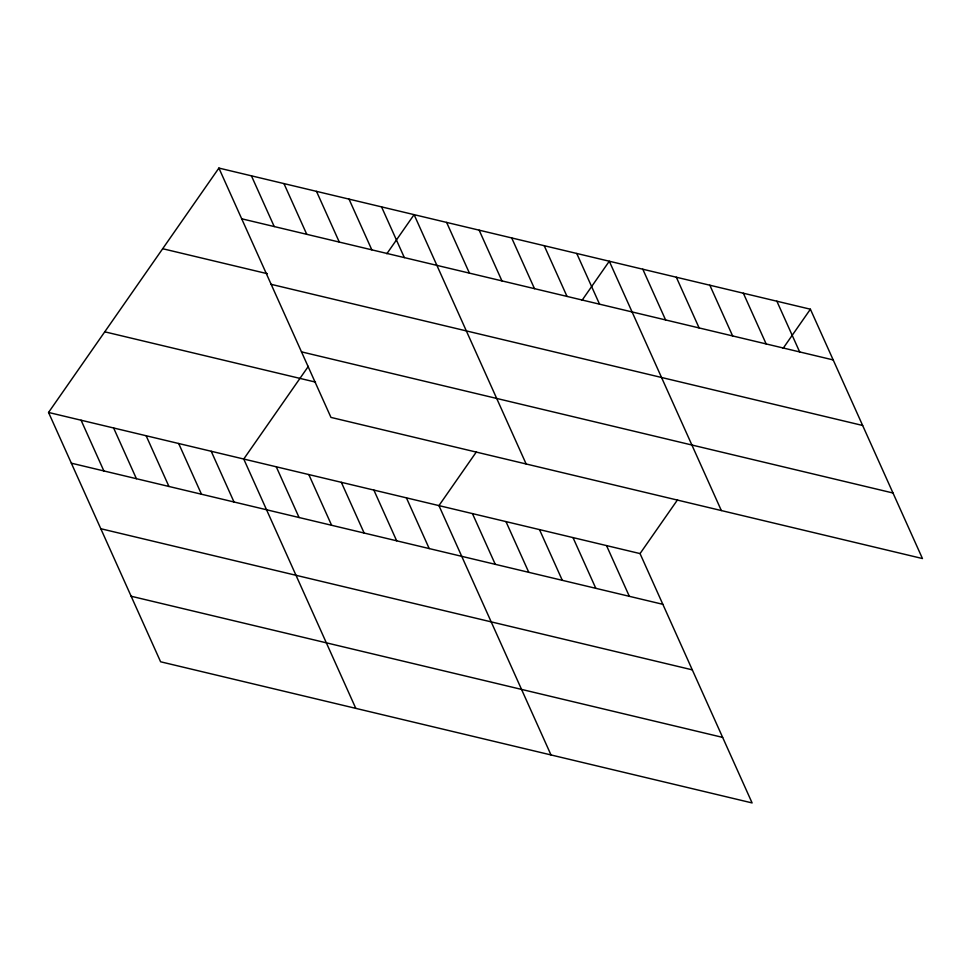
<?xml version="1.0" encoding="UTF-8"?>
<svg xmlns="http://www.w3.org/2000/svg" width="971" height="971" viewBox="0 0 971 971"><rect width="100%" height="100%" fill="white"/><g stroke="black" fill="none" stroke-linecap="round" stroke-linejoin="round"><path stroke-width="1.46" d="M48.55 412.457L640.047 553.591L752.1 802.932L160.603 661.785L48.55 412.457L218.9 168.068L810.397 309.215L922.45 558.543L330.953 417.409L218.9 168.068M308.353 366.346L243.745 459.028L355.799 708.369M386.834 253.747L414.095 214.652L526.148 463.98M476.421 451.843L438.941 505.612L550.994 754.94M582.03 300.33L609.29 261.223L721.344 510.552M640.047 553.591L677.527 499.834M783.136 348.31L810.397 309.215M241.694 218.791L833.191 359.925M162.679 248.722L267.353 273.701M271.152 284.333L862.649 425.468M301.496 351.866L892.992 493.001M104.759 331.815L315.514 382.101M71.344 463.179L662.841 604.314M100.802 528.722L692.299 669.856M131.146 596.243L722.642 737.39M776.873 301.216L799.667 351.939M743.361 293.218L766.155 343.94M709.837 285.219L732.632 335.942M676.326 277.221L699.12 327.943M642.802 269.222L665.596 319.945M576.75 253.467L599.544 304.178M544.221 245.699L567.015 296.422M511.693 237.931L534.487 288.654M479.152 230.176L501.946 280.898M606.535 545.605L629.329 596.315M446.624 222.408L469.418 273.13M573.011 537.606L595.806 588.317M539.5 529.608L562.294 580.318M381.554 206.884L404.349 257.606M505.976 521.609L528.77 572.32M349.026 199.128L371.82 249.838M472.452 513.61L495.259 564.333M316.497 191.36L339.292 242.082M283.957 183.592L306.751 234.314M406.412 497.844L429.206 548.566M251.428 175.836L274.223 226.559M373.871 490.088L396.666 540.798M341.343 482.32L364.137 533.043M308.814 474.564L331.609 525.275M276.274 466.796L299.068 517.519M211.217 451.272L234.011 501.995M178.676 443.504L201.47 494.227M146.148 435.748L168.942 486.471M113.619 427.98L136.413 478.703M81.079 420.225L103.873 470.935"/></g></svg>
